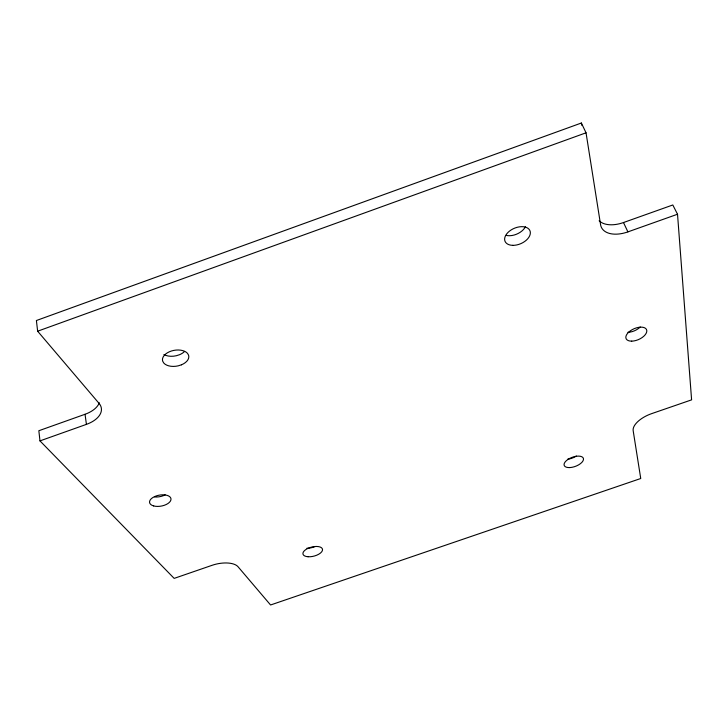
<?xml version="1.0" encoding="UTF-8"?>
<svg xmlns="http://www.w3.org/2000/svg" width="728" height="728" viewBox="0 0 728 728"><rect width="100%" height="100%" fill="white"/><g stroke="black" fill="none" stroke-linecap="round" stroke-linejoin="round"><path stroke-width="1.09" d="M599.135 220.784A27.027 16.107 -26.6 0 0 623.486 222.541L672.809 204.978L677.522 214.241L627.909 231.877A27.182 16.025 -26.5 0 1 600.573 224.679L586.04 132.805L581.372 123.014L36.4 320.52L37.638 331.204L99.09 403.421A26.445 15.015 -7.1 0 1 86.423 424.369L39.976 440.886L38.848 430.73L85.04 414.278A26.308 15.097 -6.9 0 0 99.327 402.784M37.638 331.204L586.04 132.805M39.976 440.886L174.165 578.387L212.094 565.301A20.457 9.446 -12.1 0 1 238.047 566.757L270.57 604.986L640.74 478.505L633.169 430.658A21.039 9.873 -22.4 0 1 651.587 413.659L691.6 399.854L677.522 214.241M623.486 222.541L627.909 231.877M581.372 123.014L581.727 125.243M85.04 414.278L86.423 424.369M315.097 546.51A10.01 4.723 -14.1 0 1 306.888 548.248M165.174 494.858A10.82 5.597 -10.2 0 1 154.636 496.969M576.367 456.01A10.183 4.841 -20.4 0 1 567.585 459.231M525.498 226.626A13.468 8.381 -23.3 0 1 506.142 235.381M184.575 351.442A13.241 8.053 -9.8 0 1 179.488 354.727L176.267 355.746A13.241 8.053 -9.8 0 1 163.9 354.509M640.249 326.999A11.12 5.897 -23.9 0 1 627.882 332.323M181.436 364.819L178.196 365.847A13.322 8.008 -9.9 0 1 163.846 363.126L162.717 361.252A13.322 8.008 -9.9 0 1 171.426 351.005A13.322 8.008 -9.9 0 1 187.533 353.38L188.607 355.273A13.322 8.008 -9.9 0 1 181.436 364.819M308.062 556.747A10.056 4.677 -14.2 0 0 322.54 549.567A10.056 4.677 -14.2 0 0 307.598 548.53A10.056 4.677 -14.2 0 0 308.062 556.747M153.672 505.933A10.865 5.56 -10.3 0 0 170.907 499.972A10.865 5.56 -10.3 0 0 156.22 495.941A10.865 5.56 -10.3 0 0 153.672 505.933M569.897 467.576A10.228 4.805 -20.4 0 0 583.447 458.558A10.228 4.805 -20.4 0 0 567.986 459.423A10.228 4.805 -20.4 0 0 569.897 467.576M631.722 341.141A11.175 5.851 -23.8 0 0 646.792 330.521A11.175 5.851 -23.8 0 0 630.448 330.758A11.175 5.851 -23.8 0 0 631.722 341.141M512.785 245.345A13.541 8.345 -23.2 0 0 530.212 231.531A13.541 8.345 -23.2 0 0 509.454 231.14A13.541 8.345 -23.2 0 0 512.785 245.345"/></g></svg>
